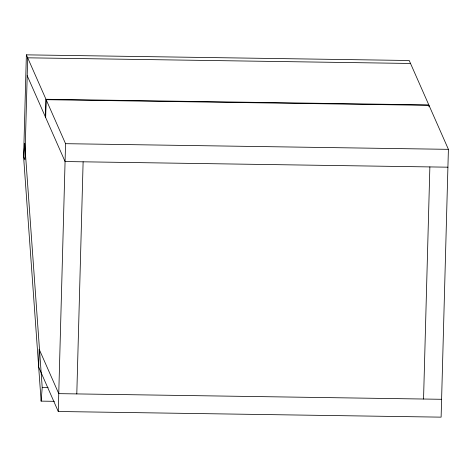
<?xml version="1.0" encoding="UTF-8"?>
<svg xmlns="http://www.w3.org/2000/svg" width="472" height="472" viewBox="0 0 472 472"><rect width="100%" height="100%" fill="white"/><g stroke="black" fill="none" stroke-linecap="round" stroke-linejoin="round"><path stroke-width="0.71" d="M26.373 54.852L45.967 99.267L428.812 104.914L409.218 60.499L26.373 54.852L23.6 156.875L41.123 401.129L54.374 401.324M45.483 117.121L45.967 99.267M45.666 117.546L46.15 99.692L428.995 105.339L448.4 149.335L441.113 417.148L58.268 411.501L38.68 367.086L39.164 349.227L58.758 393.648L441.597 399.294M58.268 411.501L65.555 143.683L46.15 99.692M76.8 393.913L83.119 161.808M428.959 106.766L428.995 105.339M423.555 399.029L429.868 166.923M41.123 401.129L42.22 387.506L24.703 143.252L23.6 156.875L24.904 159.837L27.683 57.814L410.528 63.46M65.555 143.683L448.4 149.335M447.916 167.188L65.071 161.542L27.193 75.667M42.22 387.506L48.114 387.595"/></g></svg>
